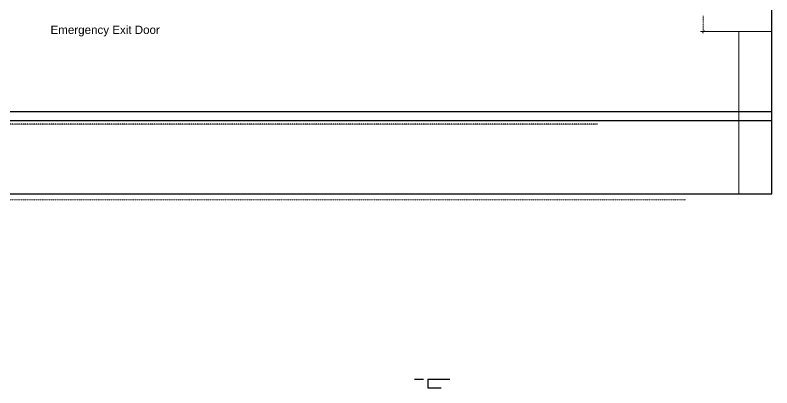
# Model space of a CAD drawing. Header units: millimetres. Extents: x 14520794 to 14796193, y 1415067 to 1454683.
# Drawn here: x 14647713 to 14660507, y 1434171 to 1440477 of the extents above; entities that cross this region are included whole.
import ezdxf

# ---------------------------------------------------------------- set-up
doc = ezdxf.new("R2010")
doc.units = ezdxf.units.MM
doc.header["$LTSCALE"] = 0.01
doc.header["$MEASUREMENT"] = 0
doc.linetypes.add('DASHED', pattern=[0.75, 0.5, -0.25])
doc.linetypes.add('HIDDEN', pattern=[0.375, 0.25, -0.125])
doc.layers.get('0').update_dxf_attribs({"color": 6, "lineweight": 0})
doc.layers.get('Defpoints').update_dxf_attribs({"color": 2})
for name, color, linetype, lineweight in [('DIM', 6, 'Continuous', 13), ('ELEV', 7, 'Continuous', 18), ('TXT2', 7, 'Continuous', 15)]:
    doc.layers.add(name, color=color, linetype=linetype, lineweight=lineweight)
doc.layers.add('PROJ', color=30, linetype='HIDDEN')
doc.layers.add('RAIL', color=2, linetype='Continuous')
doc.styles.add('Ground Cores$0$DLF Standard', font='arial.ttf')

# ---------------------------------------------------------------- blocks, each defined once
blk = doc.blocks.new('_ARCHTICK')
at = {"color": 0, "linetype": 'ByBlock', "const_width": 0.15}
blk.add_lwpolyline([(-0.5, -0.5), (0.5, 0.5)], dxfattribs=at)

msp = doc.modelspace()

# ---------------------------------------------------------------- linework, layer by layer
at = {"layer": 'Defpoints', "linetype": 'Continuous'}
msp.add_lwpolyline([(14613184, 1437453.9), (14660507.3, 1437453.9), (14660507.3, 1452206.3), (14613184, 1452206.3)], close=True, dxfattribs=at)
at = {"layer": 'DIM', "color": 8, "linetype": 'DASHED'}
msp.add_line((14659347.9, 1440464.2), (14659347.9, 1440173.7), dxfattribs=at)
at = {"layer": 'DIM', "lineweight": 0}
for p, q in [((14659347.9, 1440198.7), (14659302.9, 1440198.7)), ((14659347.9, 1440198.7), (14660507.3, 1440198.7)), ((14659947.5, 1440198.7), (14659947.5, 1437453.9))]:
    msp.add_line(p, q, dxfattribs=at)
at = {"layer": 'ELEV', "linetype": 'HIDDEN', "ltscale": 10.040782}
msp.add_line((14644860, 1437350.7), (14659054.4, 1437350.7), dxfattribs=at)
at = {"layer": 'PROJ', "ltscale": 36.721295}
msp.add_line((14657557.1, 1438630.4), (14619672.9, 1438630.4), dxfattribs=at)
at = {"layer": 'RAIL', "ltscale": 0.018361}
for p, q in [((14658633.9, 1438840.4), (14619572.9, 1438840.4)), ((14660507.3, 1438840.4), (14658633.9, 1438840.4)), ((14658633.9, 1438690.4), (14619572.9, 1438690.4)), ((14660507.3, 1438690.4), (14658633.9, 1438690.4))]:
    msp.add_line(p, q, dxfattribs=at)
at = {"layer": 'RAIL'}
for p, q in [((14654465.3, 1434321.2), (14654615.3, 1434321.2)), ((14654690.3, 1434321.2), (14655065.3, 1434321.2)), ((14654690.3, 1434321.2), (14654690.3, 1434171.2)), ((14654690.3, 1434171.2), (14654915.3, 1434171.2))]:
    msp.add_line(p, q, dxfattribs=at)

# ---------------------------------------------------------------- block references
at = {"layer": 'DIM', "linetype": 'HIDDEN', "lineweight": 0, "xscale": 45.00000338143632, "yscale": 45.00000338143632, "zscale": 45.00000338143632}
msp.add_blockref('_ARCHTICK', (14659347.9, 1440198.7), dxfattribs=at)

# ---------------------------------------------------------------- texts
at = {"layer": 'TXT2', "color": 5, "insert": (14648312, 1440298.3), "char_height": 140, "width": 3646.389, "attachment_point": 1, "style": 'Ground Cores$0$DLF Standard'}
msp.add_mtext('Emergency Exit Door ', dxfattribs=at)

doc.saveas('drawing.dxf')
